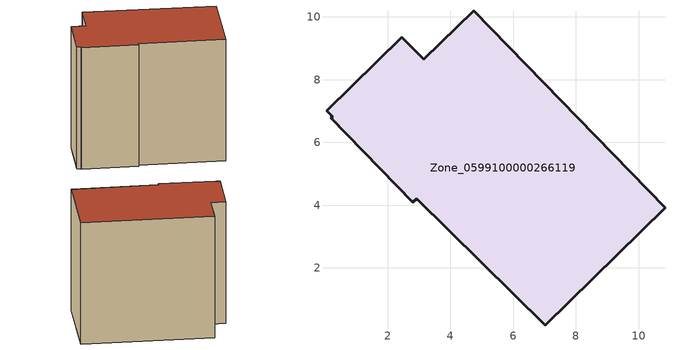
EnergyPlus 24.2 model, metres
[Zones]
Zone_0599100000266119
 floor ground (C_G): 2.92,4.2 2.8,4.09 0.19,6.78 0.25,6.82 0.05,7.02 2.45,9.36 3.15,8.65 4.74,10.19 10.84,3.92 7.02,0.18 z0
 wall outside (C_F): 3.15,8.65 2.45,9.36 0.05,7.02 0.25,6.82 0.19,6.78 2.8,4.09 2.92,4.2 7.02,0.18 10.84,3.92 4.74,10.19 3.15,8.65 z0:8.62
 roof outside (C_R): 2.92,4.2 7.02,0.18 10.84,3.92 4.74,10.19 3.15,8.65 2.45,9.36 0.05,7.02 0.25,6.82 0.19,6.78 2.8,4.09 z8.62
[BUILDING]
Pand.0599100000266119: North Axis=0; Terrain=City; Loads Convergence Tolerance Value=0.04; Temperature Convergence Tolerance Value=0.4; Solar Distribution=FullExterior; Maximum Number of Warmup Days=25; Minimum Number of Warmup Days=1
[Site:Location]
Rotterdam.The.Hague.AP_ZH_NLD Design_Conditions: Latitude=51.96; Longitude=4.45; Time Zone=1; Elevation=-4.5
[SITE:GROUNDTEMPERATURE:BUILDINGSURFACE]
18, 18, 18, 18, 18, 18, 18, 18, 18, 18, 18, 18
[MATERIAL] Thermal Absorptance=0.9; Solar Absorptance=0.7; Visible Absorptance=0.7
Name | Roughness | Thickness | Conductivity | Density | Specific Heat
G.TC.1975-1991 | MediumSmooth | 0.15 | 0.288461 | 540 | 1210
F.TC.1975-1991 | Rough | 0.3 | 0.230769 | 1920 | 840
R.TC.1975-1991 | MediumRough | 0.2 | 0.153846 | 1500 | 1000
[CONSTRUCTION]
C_G: G.TC.1975-1991
C_F: F.TC.1975-1991
C_R: R.TC.1975-1991
[ZONE]
Zone_0599100000266119: Type=1; Multiplier=1; Ceiling Height=Autocalculate; Volume=Autocalculate; Floor Area=autocalculate; Part of Total Floor Area=Yes
[ZONEINFILTRATION:DESIGNFLOWRATE]
Infil_Zone_0599100000266119: Zone or ZoneList or Space or SpaceList=Zone_0599100000266119; Schedule=AlwaysOn; Design Flow Rate Calculation Method=Flow/Area; Flow Rate per Floor Area=0.003; Constant Term Coefficient=1; Temperature Term Coefficient=0; Velocity Term Coefficient=0; Velocity Squared Term Coefficient=0
[HVACTEMPLATE:ZONE:IDEALLOADSAIRSYSTEM]
Zone_0599100000266119: Maximum Heating Supply Air Temperature=50; Minimum Cooling Supply Air Temperature=13; Maximum Heating Supply Air Humidity Ratio=0.0156; Minimum Cooling Supply Air Humidity Ratio=0.0077; Heating Limit=NoLimit; Cooling Limit=NoLimit; Dehumidification Control Type=ConstantSensibleHeatRatio; Cooling Sensible Heat Ratio=0.7; Dehumidification Setpoint=60; Humidification Control Type=None; Humidification Setpoint=30; Outdoor Air Method=None; Outdoor Air Flow Rate per Person=0.00944; Outdoor Air Flow Rate per Zone Floor Area=0; Outdoor Air Flow Rate per Zone=0; Demand Controlled Ventilation Type=None; Outdoor Air Economizer Type=NoEconomizer; Heat Recovery Type=None; Sensible Heat Recovery Effectiveness=0.7; Latent Heat Recovery Effectiveness=0.65
[ZONECONTROL:THERMOSTAT]
ThermostatControl_Zone_0599100000266119: Zone or ZoneList=Zone_0599100000266119; Control Type Schedule=DualSetpointControlType; Control 1=Thermostat_Zone_0599100000266119; Temperature Difference Between Cutout And Setpoint=0
[THERMOSTATSETPOINT:DUALSETPOINT]
Thermostat_Zone_0599100000266119: Heating Setpoint Temperature Schedule=HeatingSetpoint_Zone_0599100000266119; Cooling Setpoint Temperature Schedule=CoolingSetpoint_Zone_0599100000266119
[SCHEDULE:COMPACT]
HeatingSetpoint_Zone_0599100000266119: Through: 12/31, For: AllDays, Until: 24:00, 21
CoolingSetpoint_Zone_0599100000266119: Through: 12/31, For: AllDays, Until: 24:00, 24
DualSetpointControlType: Through: 12/31, For: AllDays, Until: 24:00, 4
AlwaysOn: Through: 12/31, For: AllDays, Until: 24:00, 1
